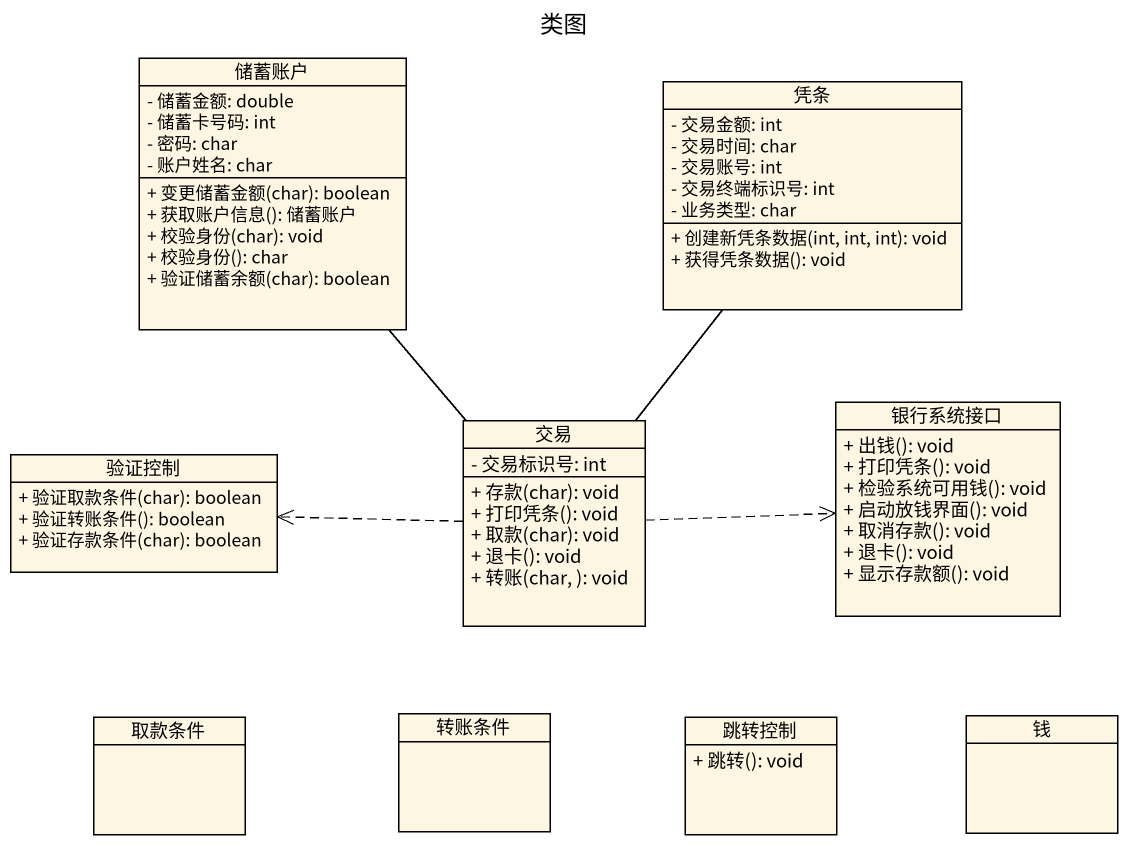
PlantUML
@startuml
title 类图
hide circle
hide empty members
skinparam classAttributeIconSize 0
class 储蓄账户 {
  - 储蓄金额: double
  - 储蓄卡号码: int
  - 密码: char
  - 账户姓名: char
  + 变更储蓄金额(char): boolean
  + 获取账户信息(): 储蓄账户
  + 校验身份(char): void
  + 校验身份(): char
  + 验证储蓄余额(char): boolean
}
class 凭条 {
  - 交易金额: int
  - 交易时间: char
  - 交易账号: int
  - 交易终端标识号: int
  - 业务类型: char
  + 创建新凭条数据(int, int, int): void
  + 获得凭条数据(): void
}
class 验证控制 {
  + 验证取款条件(char): boolean
  + 验证转账条件(): boolean
  + 验证存款条件(char): boolean
}
class 交易 {
  - 交易标识号: int
  + 存款(char): void
  + 打印凭条(): void
  + 取款(char): void
  + 退卡(): void
  + 转账(char, ): void
}
class 银行系统接口 {
  + 出钱(): void
  + 打印凭条(): void
  + 检验系统可用钱(): void
  + 启动放钱界面(): void
  + 取消存款(): void
  + 退卡(): void
  + 显示存款额(): void
}
class 取款条件
class 转账条件
class 跳转控制 {
  + 跳转(): void
}
class 钱
储蓄账户 -- 交易
凭条 -- 交易
交易 .left.> 验证控制
交易 .right.> 银行系统接口
@enduml
